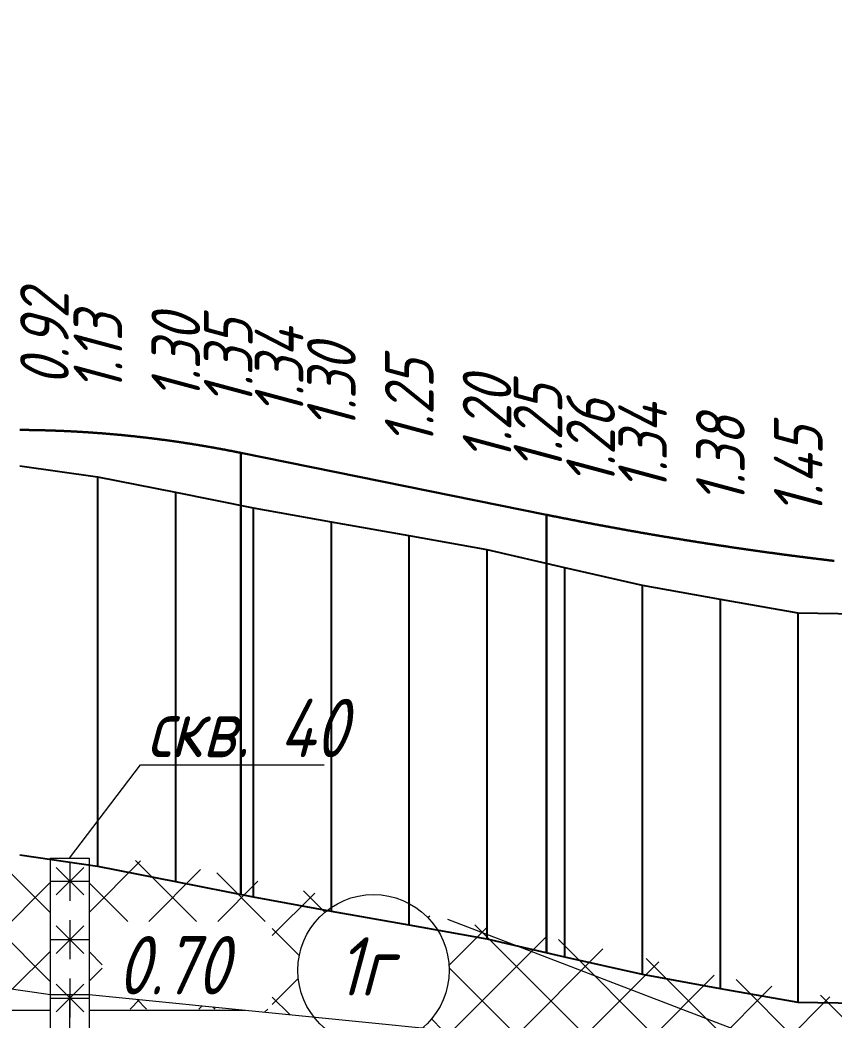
# Model space of a CAD drawing. Extents: x 2172 to 5772, y -842 to -248.
# Drawn here: x 5308.6 to 5350.4, y -454.1 to -402.7 of the extents above; entities that cross this region are included whole.
import ezdxf

# ---------------------------------------------------------------- set-up
doc = ezdxf.new("R2010")
doc.units = 0
doc.header["$MEASUREMENT"] = 0
doc.linetypes.add('CONTI', pattern=[0])
doc.layers.add('геология', color=7, linetype='CONTINUOUS', lineweight=20)
doc.layers.add('КРАСНЫЙ_ПРОФИЛЬ', color=1, linetype='CONTINUOUS', lineweight=30)
doc.layers.add('РАБОЧИЕ_ОТМЕТКИ', color=1, linetype='CONTINUOUS')
doc.layers.add('ЧЕРНЫЙ_ПРОФИЛЬ', color=7, linetype='CONTINUOUS')
doc.styles.add('ГОСТ', font='gost.TTF', dxfattribs={"oblique": 15, "height": 1})
pattern_1 = [(180, (2171.595959244836, -898.5895025117684), (-4.440892098500626e-16, -2.5), [])]

msp = doc.modelspace()

# ---------------------------------------------------------------- hatches: boundary and pattern name
at = {"layer": 'геология', "linetype": 'Continuous'}
h = msp.add_hatch(dxfattribs=at)
h.set_pattern_fill('ANSI37', color=1, scale=20, style=0)
h.set_pattern_definition([(45, (2171.595959244836, -898.5895025117684), (-1.767766952966369, 1.767766952966369), []), (135, (2171.595959244836, -898.5895025117684), (-1.767766952966369, -1.767766952966369), [])])
edge = h.paths.add_edge_path()
edge.add_line((5058.396690140478, -409.7894640294323), (5040.595959244836, -408.3095025117684))
edge.add_line((5040.595959244836, -408.3095025117684), (5036.595959244836, -408.2895025117684))
edge.add_line((5036.595959244836, -408.2895025117684), (5032.595959244836, -408.1295025117684))
edge.add_line((5032.595959244836, -408.1295025117684), (5028.595959244836, -407.7995025117684))
edge.add_line((5028.595959244836, -407.7995025117684), (5024.595959244837, -407.5495025117684))
edge.add_line((5024.595959244837, -407.5495025117684), (5020.595959244836, -407.3495025117684))
edge.add_line((5020.595959244836, -407.3495025117684), (5016.595959244836, -407.1595025117683))
edge.add_line((5016.595959244836, -407.1595025117683), (5012.595959244836, -406.9795025117683))
edge.add_line((5012.595959244836, -406.9795025117683), (5010.635159244836, -406.9991105117683))
edge.add_line((5010.635159244836, -406.9991105117683), (5010.635159244837, -419.0091105117683))
edge.add_line((5010.635159244837, -419.0091105117683), (5057.492435457587, -411.9710213222543))
edge.add_arc((5061.368941911517, -412.2996465386931), 3.890410880645159, 139.817604054947, 175.1544188466942, ccw=False)
edge = h.paths.add_edge_path()
edge.add_line((5068.177639244836, -404.5725787117685), (5064.595959244837, -405.3695025117684))
edge.add_line((5064.595959244837, -405.3695025117684), (5060.595959244836, -406.2195025117685))
edge.add_line((5060.595959244836, -406.2195025117685), (5056.595959244836, -406.9695025117685))
edge.add_line((5056.595959244836, -406.9695025117685), (5052.595959244836, -407.6495025117683))
edge.add_line((5052.595959244836, -407.6495025117683), (5048.595959244836, -407.9795025117683))
edge.add_line((5048.595959244836, -407.9795025117683), (5044.595959244837, -408.1395025117683))
edge.add_line((5044.595959244837, -408.1395025117683), (5040.595959244836, -408.3095025117684))
edge.add_line((5040.595959244836, -408.3095025117684), (5058.396690140478, -409.7894640294323))
edge.add_arc((5061.368941911517, -412.2996465386928), 3.890410880644946, 30.677058547170816, 139.8176040549508, ccw=False)
edge.add_line((5064.714915567407, -410.314764397524), (5067.163759055895, -410.5183624490305))
edge.add_line((5067.163759055895, -410.5183624490305), (5068.177639244836, -410.3660749117685))
edge.add_line((5068.177639244836, -410.3660749117685), (5068.177639244836, -404.5725787117685))
edge = h.paths.add_edge_path()
edge.add_line((5096.595959244836, -404.1724596703848), (5096.595959244836, -404.1295025117684))
edge.add_line((5096.595959244836, -404.1295025117684), (5092.595959244836, -403.3995025117683))
edge.add_line((5092.595959244836, -403.3995025117683), (5088.595959244836, -402.9895025117685))
edge.add_line((5088.595959244836, -402.9895025117685), (5084.595959244837, -402.7195025117685))
edge.add_line((5084.595959244837, -402.7195025117685), (5080.595959244836, -402.7595025117685))
edge.add_line((5080.595959244836, -402.7595025117685), (5076.595959244836, -403.0995025117684))
edge.add_line((5076.595959244836, -403.0995025117684), (5072.595959244836, -403.6995025117685))
edge.add_line((5072.595959244836, -403.6995025117685), (5069.177639244836, -404.3660749117685))
edge.add_line((5069.177639244836, -404.3660749117685), (5070.177639244836, -404.3660749117685))
edge.add_line((5070.177639244836, -404.3660749117685), (5070.177639244836, -410.3660749117685))
edge.add_line((5070.177639244836, -410.3660749117685), (5084.646601800114, -410.0339557069424))
edge.add_line((5084.646601800114, -410.0339557069424), (5096.837560818369, -410.7626520906254))
edge.add_arc((5098.78008818305, -407.3919126676337), 3.890410880645512, 180.0000000000067, 240.0455323217281, ccw=False)
edge.add_arc((5098.78008818305, -407.3919126676349), 3.890410880645504, 124.15360269311739, 179.9999999999899, ccw=False)
edge = h.paths.add_edge_path()
edge.add_line((5120.595959244836, -408.8795025117684), (5116.595959244836, -407.7695025117685))
edge.add_line((5116.595959244836, -407.7695025117685), (5112.595959244836, -406.9295025117685))
edge.add_line((5112.595959244836, -406.9295025117685), (5108.595959244837, -406.0495025117684))
edge.add_line((5108.595959244837, -406.0495025117684), (5104.595959244837, -405.1395025117683))
edge.add_line((5104.595959244837, -405.1395025117683), (5101.692816277218, -404.8128989279114))
edge.add_arc((5098.78008818305, -407.3919126676358), 3.890410880645513, 2.3419488570652902e-11, 41.52260756068972, ccw=False)
edge.add_arc((5098.78008818305, -407.3919126676332), 3.890410880645504, 293.1130683004855, 359.99999999998573, ccw=False)
edge.add_line((5100.307256928618, -410.970047998054), (5103.261759278406, -411.1466489672353))
edge.add_line((5103.261759278406, -411.1466489672353), (5128.302999244836, -414.7581777117682))
edge.add_line((5128.302999244836, -414.7581777117682), (5128.302999244836, -411.7581777117682))
edge.add_line((5128.302999244836, -411.7581777117682), (5129.302999244836, -411.7581777117682))
edge.add_line((5129.302999244836, -411.7581777117682), (5128.595959244836, -411.4895025117683))
edge.add_line((5128.595959244836, -411.4895025117683), (5124.595959244838, -410.1195025117684))
edge.add_line((5124.595959244838, -410.1195025117684), (5120.595959244836, -408.8795025117684))
h.paths.add_polyline_path([(5156.595959244836, -423.4795025117683), (5152.595959244836, -421.7995025117684), (5148.595959244836, -419.9995025117685), (5144.595959244838, -417.9995025117685), (5140.595959244836, -416.1595025117683), (5136.595959244836, -414.4895025117685), (5132.595959244836, -413.0095025117685), (5130.302999244836, -412.1381777117683), (5130.302999244836, -414.7581777117682), (5155.471857534218, -426.352627021181), (5189.090599244836, -430.0568991117682), (5189.090599244836, -428.0568991117682), (5190.090599244836, -428.0568991117682), (5188.595959244836, -427.6795025117683), (5184.595959244837, -426.8095025117684), (5180.595959244836, -426.4795025117683), (5176.595959244836, -425.9995025117687), (5172.595959244836, -425.5095025117685), (5168.595959244836, -425.1195025117684), (5164.595959244837, -424.5895025117684), (5160.595959244836, -424.0895025117684)])
h.paths.add_polyline_path([(5224.595959244837, -435.2495025117685), (5220.595959244836, -434.7695025117685), (5216.595959244836, -434.3495025117684), (5212.595959244836, -433.5395025117682), (5208.595959244836, -432.8095025117684), (5204.595959244837, -432.0295025117684), (5200.595959244836, -430.6395025117683), (5196.595959244836, -429.6795025117683), (5192.595959244836, -428.6895025117683), (5191.090599244836, -428.3093991117682), (5191.090599244836, -430.0568991117684), (5216.700980203024, -436.8754497244704), (5250.300359244837, -441.9431815117684), (5250.300359244837, -438.8456815117684), (5248.595959244838, -438.6795025117685), (5244.595959244836, -438.2995025117684), (5240.595959244836, -437.8895025117683), (5236.595959244836, -437.3095025117684), (5232.595959244836, -436.5595025117684), (5228.595959244836, -435.8695025117684)])
h.paths.add_polyline_path([(5280.595959244836, -442.8695025117684), (5276.595959244836, -441.7795025117684), (5272.595959244836, -441.5695025117684), (5268.595959244836, -440.6595025117683), (5264.595959244837, -439.9795025117683), (5260.595959244836, -439.6795025117683), (5256.595959244836, -439.3095025117684), (5252.595959244836, -439.0695025117684), (5252.300359244837, -439.0406815117685), (5252.300359244837, -441.9431815117684), (5266.284599420915, -443.5188251297736), (5276.572235125472, -445.3110873588453), (5292.595959244836, -446.6195025117684), (5288.595959244835, -445.3695025117684), (5284.595959244838, -444.0895025117684)])
h.paths.add_polyline_path([(5310.156919244836, -445.8480401117686), (5308.595959244836, -445.9495025117685), (5304.595959244837, -446.7995025117684), (5300.595959244836, -447.3195025117684), (5296.595959244836, -447.0395025117684), (5292.595959244836, -446.6195025117684), (5276.572235125472, -445.3110873588453), (5290.186404253478, -449.8922064381045), (5310.156919244836, -452.781103746722)])
edge = h.paths.add_edge_path()
edge.add_line((5325.392251094563, -447.904779422465), (5324.595959244837, -447.7495025117682))
edge.add_line((5324.595959244837, -447.7495025117682), (5320.595959244837, -446.9195025117685))
edge.add_line((5320.595959244837, -446.9195025117685), (5316.595959244836, -446.1095025117684))
edge.add_line((5316.595959244836, -446.1095025117684), (5312.595959244836, -445.6895025117683))
edge.add_line((5312.595959244836, -445.6895025117683), (5311.156919244835, -445.7830401117685))
edge.add_line((5311.156919244835, -445.7830401117685), (5312.156919244836, -445.7830401117685))
edge.add_line((5312.156919244836, -445.7830401117685), (5312.156919244837, -452.7830401117685))
edge.add_line((5312.156919244837, -452.7830401117685), (5323.717355790037, -453.9448675485653))
edge.add_arc((5326.776047690384, -451.5407667438994), 3.890410880645485, 180.0000000000075, 218.1669875543649, ccw=False)
edge.add_arc((5326.776047690383, -451.5407667438998), 3.890410880644595, 110.8359964436944, 180.0000000000008, ccw=False)
edge = h.paths.add_edge_path()
edge.add_line((5330.595959244836, -448.9245025117684), (5329.427377832629, -448.6937076828574))
edge.add_arc((5326.776047690385, -451.5407667439005), 3.890410880644618, 9.208633855450898e-12, 47.03872575160318, ccw=False)
edge.add_arc((5326.776047690383, -451.5407667438985), 3.890410880646414, 310.3550655143564, 359.9999999999799, ccw=False)
edge.add_line((5329.295176121216, -454.5054402114529), (5333.371840846519, -454.9151462731538))
edge.add_line((5333.371840846519, -454.9151462731538), (5349.903842789166, -456.3307018919336))
edge.add_line((5349.903842789166, -456.3307018919336), (5330.595959244836, -448.9245025117684))
h.paths.add_polyline_path([(5370.481167546488, -452.3753193851779), (5368.773330323819, -452.5098232118926), (5364.595959244837, -453.6495025117683), (5360.595959244837, -453.5795025117684), (5356.595959244836, -453.5295025117684), (5352.595959244836, -453.3395025117684), (5348.595959244839, -452.6095025117688), (5344.595959244837, -451.8695025117684), (5340.595959244836, -450.8895025117683), (5336.595959244836, -450.0195025117685), (5332.595959244836, -449.3195025117684), (5330.595959244836, -448.9245025117682), (5349.903842789166, -456.3307018919336), (5370.310419244836, -457.0316288117683)])
h.paths.add_polyline_path([(5367.242076372622, -456.0125746363692), (5368.242076372622, -454.0125746363692), (5369.242076372622, -456.0125746363692)], flags=16)
edge = h.paths.add_edge_path()
edge.add_line((5412.595959244836, -454.6795025117683), (5408.595959244836, -453.1595025117683))
edge.add_line((5408.595959244836, -453.1595025117683), (5404.595959244837, -451.9695025117685))
edge.add_line((5404.595959244837, -451.9695025117685), (5400.595959244836, -451.3195025117684))
edge.add_line((5400.595959244836, -451.3195025117684), (5396.595959244836, -451.0895025117684))
edge.add_line((5396.595959244836, -451.0895025117684), (5392.531903520449, -450.8153896090559))
edge.add_line((5392.531903520449, -450.8153896090559), (5388.511783428488, -451.1675507841042))
edge.add_line((5388.511783428488, -451.1675507841042), (5384.595959244836, -451.5735080425234))
edge.add_line((5384.595959244836, -451.5735080425234), (5380.595959244836, -451.8790167309834))
edge.add_line((5380.595959244836, -451.8790167309834), (5376.57543407816, -452.0439426734697))
edge.add_line((5376.57543407816, -452.0439426734697), (5372.663382993177, -452.2059725523189))
edge.add_line((5372.663382993177, -452.2059725523189), (5371.253937193013, -452.3144585061392))
edge.add_line((5371.253937193013, -452.3144585061392), (5372.310419244836, -453.0316288117683))
edge.add_line((5372.310419244836, -453.0316288117683), (5372.310419244836, -457.0316288117683))
edge.add_line((5372.310419244836, -457.0316288117683), (5387.327741670049, -459.4222360694553))
edge.add_line((5387.327741670049, -459.4222360694553), (5402.013333393354, -459.9923002365799))
edge.add_line((5402.013333393354, -459.9923002365799), (5414.482764041291, -460.8090655173723))
edge.add_arc((5415.199780988138, -464.6328311375643), 3.890410880643143, 71.88426166119922, 100.62053671463951, ccw=False)
edge.add_line((5416.409455664561, -460.9352665340116), (5430.595959244836, -461.8645025117685))
edge.add_line((5430.595959244836, -461.8645025117685), (5428.595959244825, -460.7195025117658))
edge.add_line((5428.595959244825, -460.7195025117658), (5424.595959244837, -458.4495025117685))
edge.add_line((5424.595959244837, -458.4495025117685), (5420.595959244839, -457.169502511769))
edge.add_line((5420.595959244839, -457.169502511769), (5416.595959244838, -455.9095025117686))
edge.add_line((5416.595959244838, -455.9095025117686), (5412.595959244836, -454.6795025117683))
edge = h.paths.add_edge_path(flags=16)
edge.add_arc((5397.268552293115, -455.3003306745418), 3.890410880645504, 0, 360)
h.paths.add_polyline_path([(5252.976433133171, -446.1734890061177), (5261.500655154765, -446.1734890061177), (5261.500655154765, -441.6702724228439), (5252.976433133171, -441.6702724228439)], flags=17)
h.paths.add_polyline_path([(5252.976433133171, -442.4769110752247), (5261.500655154765, -442.4769110752247), (5261.500655154765, -437.9736944919509), (5252.976433133171, -437.9736944919509)])
h.paths.add_polyline_path([(5312.83299313317, -453.5306532028148), (5321.571654039682, -453.5306532028148), (5321.571654039682, -449.027436619541), (5312.83299313317, -449.027436619541)], flags=17)
h.paths.add_polyline_path([(5357.94919026795, -456.5185429757908), (5366.473412289544, -456.5185429757908), (5366.473412289544, -452.0153263925172), (5357.94919026795, -452.0153263925172)], flags=16)
h.paths.add_polyline_path([(5394.624025188547, -457.3569207134774), (5399.94353505514, -457.3569207134774), (5399.94353505514, -452.8472709636562), (5394.624025188547, -452.8472709636562)], flags=0)
h.paths.add_polyline_path([(5372.98649313317, -457.5363943900147), (5381.725154039683, -457.5363943900147), (5381.725154039683, -453.0331778067412), (5372.951737169557, -453.0873754201893)], flags=17)
h = msp.add_hatch(dxfattribs=at)
h.set_pattern_fill('ANSI31', scale=20, angle=135, style=0)
h.set_pattern_definition(pattern_1)
h.paths.add_polyline_path([(5310.156919244836, -452.781103746722), (5290.186404253478, -449.8922064381045), (5252.300359244837, -443.9431815117682), (5252.300359244837, -458.9431815117684), (5310.156919244836, -465.7830401117685)])
h.paths.add_polyline_path([(5291.991579873484, -455.9359448366372, -1), (5284.210758112195, -455.9359448366372, -1)], flags=16)
h.paths.add_polyline_path([(5307.088576372622, -461.9199878369486), (5309.088576372622, -461.9199878369486), (5309.088576372622, -463.9199878369486), (5307.088576372622, -463.9199878369486)], flags=16)
h.paths.add_polyline_path([(5250.300359244837, -443.9431815117684), (5191.090599244837, -438.0568991117682), (5191.090599244837, -448.0568991117682), (5250.300359244837, -458.9431815117684)])
h.paths.add_polyline_path([(5224.996191447237, -448.1820659736293, -1), (5232.777013208527, -448.1820659736293, -1)], flags=16)
h.paths.add_polyline_path([(5189.090599244836, -438.0568991117682), (5161.950517388215, -432.0496839394903, -0.3510603084739508), (5164.990710801752, -435.8460541899881, -1), (5157.209889040463, -435.8460541899881, -0.4043830607446282), (5160.969296834391, -431.9578495899818), (5160.973690751684, -431.7599667409597), (5153.370026211896, -430.057085309702), (5130.302999244836, -423.7581777117684), (5130.302999244837, -431.7581777117682), (5189.090599244836, -448.0568991117682)])
h.paths.add_polyline_path([(5182.282802189497, -440.1028071190215, -1), (5174.501980428207, -440.1028071190215, -1)], flags=16)
h.paths.add_polyline_path([(5128.302999244836, -423.7581777117682), (5070.177639244836, -412.3660749117685), (5070.177639244837, -424.3660749117685), (5128.302999244836, -431.7581777117682)])
h.paths.add_polyline_path([(5116.904716833997, -425.3209879476242, -1), (5109.123895072707, -425.3209879476242, -1)], flags=16)
h.paths.add_polyline_path([(5068.177639244836, -412.3660749117685), (5065.2450635025, -412.6327804939701, -0.837483812548079), (5057.616511493904, -413.3265656110723), (5034.426266669357, -415.435622048401), (5010.635159244837, -419.0091105117683), (5010.635159244837, -427.0091105117683), (5068.177639244836, -424.3660749117685)])
h.paths.add_polyline_path([(5057.478531030872, -420.3009172689431, -1), (5065.259352792162, -420.3009172689431, -1)], flags=16)
h.paths.add_polyline_path([(5008.635159244836, -419.0091105117685), (4950.699679244837, -423.3319095117683), (4950.699679244837, -432.3319095117683), (5008.635159244836, -427.0091105117685)])
h.paths.add_polyline_path([(4983.026311518835, -424.8309846913321, -1), (4990.807133280125, -424.8309846913321, -1)], flags=16)
h.paths.add_polyline_path([(4948.699679244836, -423.3319095117683), (4945.981876054391, -422.9490056026473), (4890.944279244837, -421.0501769117684), (4890.944279244837, -430.0501769117684), (4948.699679244836, -432.3319095117683)])
h.paths.add_polyline_path([(4945.864647685123, -427.51756072289, -1), (4938.083825923834, -427.51756072289, -1)], flags=16)
h.paths.add_polyline_path([(4858.676179914934, -420.3907550012741, -0.414213562373097), (4862.566590795579, -416.5003441206293), (4862.652549904079, -415.9719053729673), (4838.484895332382, -411.3039008160827), (4830.990959244837, -410.9939150117682), (4830.990959244837, -427.9939150117682), (4881.269830102282, -429.7778771129765, -0.3499111427823315), (4878.245171030872, -425.985019268943, -1), (4886.025992792162, -425.985019268943, -0.3699419881862892), (4882.730343626012, -429.8296981012008), (4888.944279244836, -430.0501769117684), (4888.944279244836, -421.0501769117684), (4862.652549904079, -415.9719053729673), (4862.566590795579, -416.5003441206293, -0.414213562373097), (4866.457001676225, -420.3907550012741, -1)])
h.paths.add_polyline_path([(4828.990959244837, -410.9939150117684), (4812.718481021848, -410.529519602715), (4792.985920931374, -410.6141965875872), (4770.480599244836, -409.9113317117683), (4770.480599244837, -425.9113317117683), (4828.990959244837, -427.9939150117684)])
h.paths.add_polyline_path([(4768.480599244836, -409.9113317117683), (4736.595959244836, -412.3900813197793), (4736.595959244836, -422.5150702190945), (4768.480599244836, -425.9113317117683)])
h.paths.add_polyline_path([(4748.756288360958, -417.4166651440505, -1), (4740.975466599669, -417.4166651440505, -1)], flags=16)
h.paths.add_polyline_path([(5297.795154170737, -464.4264922735824), (5307.607656283524, -464.4264922735824), (5307.607656283524, -459.9200591070348), (5297.795154170737, -459.9200591070348)], flags=25)
h.paths.add_polyline_path([(5286.11538442424, -457.9850295146007), (5290.350828747479, -457.9850295146007), (5290.350828747479, -453.4818129313269), (5286.11538442424, -453.4818129313269)], flags=8)
h.paths.add_polyline_path([(5252.976433133171, -446.1734890061177), (5261.500655154765, -446.1734890061177), (5261.500655154765, -441.6702724228439), (5252.976433133171, -441.6702724228439)], flags=9)
h.paths.add_polyline_path([(5252.975897035958, -459.6766435375937), (5261.716204724155, -459.6766435375937), (5261.716204724155, -455.1702103710461), (5252.975897035958, -455.1702103710461)], flags=25)
h.paths.add_polyline_path([(5226.900817759283, -450.2311506515928), (5231.136262082522, -450.2311506515928), (5231.136262082522, -445.727934068319), (5226.900817759283, -445.727934068319)], flags=8)
h.paths.add_polyline_path([(5191.766137035958, -448.7903611375937), (5200.506444724155, -448.7903611375937), (5200.506444724155, -444.2839279710461), (5191.766137035958, -444.2839279710461)], flags=25)
h.paths.add_polyline_path([(5176.406606740253, -442.1518917969852), (5180.642051063492, -442.1518917969852), (5180.642051063492, -437.6486752137112), (5176.406606740253, -437.6486752137112)], flags=8)
h.paths.add_polyline_path([(5130.978537035959, -432.4916397375935), (5139.718844724155, -432.4916397375935), (5139.718844724155, -427.9852065710459), (5130.978537035959, -427.9852065710459)], flags=24)
h.paths.add_polyline_path([(5125.826969842585, -436.478465613666), (5135.20894740385, -436.478465613666), (5135.20894740385, -431.9752490303922), (5125.826969842585, -431.9752490303922)], flags=9)
h.paths.add_polyline_path([(5111.028521384753, -427.3700726255877), (5115.263965707991, -427.3700726255877), (5115.263965707991, -422.8668560423139), (5111.028521384753, -422.8668560423139)], flags=8)
h.paths.add_polyline_path([(5070.85371313317, -414.1372332548276), (5079.592374039683, -414.1372332548276), (5079.592374039683, -409.634016671554), (5070.85371313317, -409.634016671554)], flags=9)
h.paths.add_polyline_path([(5070.853177035959, -425.0995369375937), (5079.593484724155, -425.0995369375937), (5079.593484724155, -420.5931037710463), (5070.853177035959, -420.5931037710463)], flags=25)
h.paths.add_polyline_path([(5059.383157342918, -422.3500019469066), (5063.618601666156, -422.3500019469066), (5063.618601666156, -417.846785363633), (5059.383157342918, -417.846785363633)], flags=8)
h.paths.add_polyline_path([(5011.310697035959, -427.7425725375938), (5020.051004724155, -427.7425725375938), (5020.051004724155, -423.2361393710462), (5011.310697035959, -423.2361393710462)], flags=9)
h.paths.add_polyline_path([(5011.310697035959, -419.7043469398732), (5019.407688069403, -419.7043469398732), (5019.407688069403, -415.1979137733256), (5011.310697035959, -415.1979137733256)], flags=24)
h.paths.add_polyline_path([(4984.930937830881, -426.8800693692956), (4989.16638215412, -426.8800693692956), (4989.16638215412, -422.3768527860218), (4984.930937830881, -422.3768527860218)], flags=8)
h.paths.add_polyline_path([(4951.375217035958, -433.0653715375936), (4960.115524724155, -433.0653715375936), (4960.115524724155, -428.5589383710462), (4951.375217035958, -428.5589383710462)], flags=9)
h.paths.add_polyline_path([(4951.37575313317, -424.2634944393392), (4958.827780730177, -424.2634944393392), (4958.827780730177, -419.7602778560654), (4951.37575313317, -419.7602778560654)], flags=24)
h.paths.add_polyline_path([(4939.988452235879, -429.5666454008535), (4944.223896559118, -429.5666454008535), (4944.223896559118, -425.0634288175797), (4939.988452235879, -425.0634288175797)], flags=8)
h.paths.add_polyline_path([(4891.619817035958, -430.7836389375937), (4900.360124724155, -430.7836389375937), (4900.360124724155, -426.2772057710461), (4891.619817035958, -426.2772057710461)], flags=25)
h.paths.add_polyline_path([(4831.666497035958, -428.7273770375937), (4840.406804724155, -428.7273770375937), (4840.406804724155, -424.2209438710461), (4831.666497035958, -424.2209438710461)], flags=25)
h.paths.add_polyline_path([(4771.156673133171, -410.8249776153507), (4779.895334039684, -410.8249776153507), (4779.895334039684, -406.3217610320767), (4771.156673133171, -406.3217610320767)], flags=9)
h.paths.add_polyline_path([(4771.156137035959, -426.6447937375938), (4779.896444724156, -426.6447937375938), (4779.896444724156, -422.1383605710462), (4771.156137035959, -422.1383605710462)], flags=25)
h.paths.add_polyline_path([(4742.880092911715, -419.465749822014), (4747.115537234953, -419.465749822014), (4747.115537234953, -414.9625332387404), (4742.880092911715, -414.9625332387404)], flags=8)
h = msp.add_hatch(dxfattribs=at)
h.set_pattern_fill('ANSI31', scale=20, angle=135, style=0)
h.set_pattern_definition(pattern_1)
h.paths.add_polyline_path([(5483.360320779305, -527.597166754218), (5432.544099244837, -473.4073126617682), (5432.544099244837, -482.4073126617674)])
h.paths.add_polyline_path([(5406.153298950378, -465.8326572507835), (5387.327741670049, -459.4222360694553), (5372.310419244836, -457.0316288117683), (5372.310419244837, -464.0316288117682), (5428.255800487757, -482.0388941503376), (5430.544099244837, -482.4073126617682), (5430.544099244837, -473.4073126617682), (5414.722495635037, -468.4938537368207, -0.08929544254113284), (5413.405930327941, -468.084989394244)])
h.paths.add_polyline_path([(5419.412590346447, -473.1581181100187, -1), (5411.631768585158, -473.1581181100187, -1)], flags=16)
h.paths.add_polyline_path([(5323.717355790037, -453.9448675485652), (5312.156919244836, -452.7830401117686), (5312.156919244837, -465.7830401117686), (5316.022552734484, -466.2648750353999), (5353.210828616558, -464.735056642902, -0.2719111242606377), (5351.215644940175, -461.3374971269459, -1), (5358.996466701465, -461.3374971269459, -0.2499539049239157), (5357.273938772173, -464.5679120119834), (5370.310419244836, -464.0316288117683), (5370.310419244836, -457.0316288117683), (5349.903842789166, -456.3307018919336), (5333.371840846519, -454.9151462731538), (5329.295176121216, -454.5054402114528, -0.42544366170363)])
h.paths.add_polyline_path([(5433.219637035959, -483.1407746875935), (5441.959944724156, -483.1407746875935), (5441.959944724156, -478.6343415210459), (5433.219637035959, -478.6343415210459)], flags=24)
h.paths.add_polyline_path([(5428.067533745373, -487.1281366608783), (5437.665596973242, -487.1281366608783), (5437.665596973242, -482.6217034943307), (5428.067533745373, -482.6217034943307)], flags=9)
h.paths.add_polyline_path([(5413.536394897204, -475.2072027879822), (5417.771839220443, -475.2072027879822), (5417.771839220443, -470.7039862047085), (5413.536394897204, -470.7039862047085)], flags=8)
h.paths.add_polyline_path([(5372.98649313317, -464.9842632922018), (5380.438520730177, -464.9842632922018), (5380.438520730177, -460.4810467089281), (5372.98649313317, -460.4810467089281)], flags=25)
h.paths.add_polyline_path([(5312.832457035958, -466.5165021375938), (5321.572764724156, -466.5165021375938), (5321.572764724156, -462.0100689710463), (5312.832457035958, -462.0100689710463)], flags=9)

# ---------------------------------------------------------------- linework, layer by layer
at = {"layer": 'геология', "color": 7, "linetype": 'Continuous'}
for p, q in [((5311.156919244836, -445.7830401117685), (5314.802776536738, -440.9821507360753)), ((5314.802776536738, -440.9821507360753), (5324.247194066766, -440.9821507360753)), ((5310.156919244836, -445.7830401117685), (5312.156919244836, -445.7830401117685)), ((5349.903842789166, -456.3307018919336), (5330.595959244836, -448.9245025117684)), ((5290.186404253478, -449.8922064381045), (5310.170305046773, -452.7830401117685)), ((5310.156919244836, -452.7830401117685), (5312.156919244836, -452.7830401117685)), ((5310.156919244836, -452.7830401117685), (5311.156919244836, -452.7830401117685)), ((5310.170305046773, -452.7830401117685), (5312.156919244837, -452.7830401117685)), ((5311.156919244836, -452.7830401117685), (5311.156919244836, -465.7830401117685)), ((5312.156919244836, -452.7830401117685), (5333.371840846519, -454.9151462731538))]:
    msp.add_line(p, q, dxfattribs=at)
at = {"layer": 'геология', "color": 7, "linetype": 'Continuous', "ltscale": 5}
for p, q in [((5310.156919244836, -445.7830401117685), (5310.156919244836, -465.7830401117685)), ((5312.156919244836, -445.7830401117685), (5312.156919244837, -465.7830401117685))]:
    msp.add_line(p, q, dxfattribs=at)
at = {"layer": 'геология', "color": 1, "linetype": 'Continuous'}
for p, q in [((5310.463198265586, -447.6729704543195), (5311.87741182796, -446.2587568919466)), ((5311.87741182796, -447.67297045432), (5310.463198265586, -446.2587568919466)), ((5311.170305046773, -445.9658636731333), (5311.170305046773, -447.9658636731333)), ((5310.170305046773, -446.9658636731333), (5312.170305046773, -446.9658636731333)), ((5311.170305046773, -448.9658636731333), (5311.170305046773, -450.9658636731333)), ((5310.463198265586, -450.6729704543195), (5311.87741182796, -449.2587568919466)), ((5311.87741182796, -450.67297045432), (5310.463198265586, -449.2587568919466)), ((5310.170305046773, -449.9658636731333), (5312.170305046773, -449.9658636731333)), ((5311.170305046773, -451.9658636731333), (5311.170305046773, -453.9658636731333)), ((5310.463198265586, -453.6729704543195), (5311.87741182796, -452.2587568919466)), ((5311.87741182796, -453.67297045432), (5310.463198265586, -452.2587568919466)), ((5310.170305046773, -452.9658636731333), (5312.170305046773, -452.9658636731333))]:
    msp.add_line(p, q, dxfattribs=at)
at = {"layer": 'геология', "color": 7, "linetype": 'Continuous'}
msp.add_circle((5326.776047690384, -451.5407667438999), 3.890410880644855, dxfattribs=at)
at = {"layer": 'КРАСНЫЙ_ПРОФИЛЬ'}
for p, q in [((5319.948723198247, -424.9558651120383), (5319.948723198247, -447.6472633107603)), ((5319.948723198247, -424.9558651120383), (5335.665333345963, -428.1385350930614)), ((5335.665333345963, -428.1385350930614), (5335.665333345963, -450.6295678995202))]:
    msp.add_line(p, q, dxfattribs=at)
for points in [[(5308.595959244836, -423.7792079018993), (5308.611838415736, -423.7792861017674), (5308.651757024126, -423.7795020839083), (5308.691675632514, -423.7797458180034), (5308.731594240903, -423.7800173040544), (5308.771512849292, -423.7803165420614), (5308.811431457681, -423.7806435320233), (5308.851350066071, -423.7809982739413), (5308.89126867446, -423.7813807678144), (5308.931187282849, -423.7817910136432), (5308.971105891238, -423.7822290114264), (5309.011024499628, -423.7826947611663), (5309.050943108017, -423.7831882628614), (5309.090861716405, -423.7837095165114), (5309.130780324794, -423.7842585221174), (5309.170698933184, -423.7848352796793), (5309.210617541573, -423.7854397891954), (5309.250536149962, -423.7860720506683), (5309.290454758351, -423.7867320640953), (5309.330373366741, -423.7874198294794), (5309.370291975129, -423.7881353468174), (5309.410210583518, -423.7888786161113), (5309.450129191909, -423.7896496373614), (5309.490047800297, -423.7904484105663), (5309.529966408686, -423.7912749357274), (5309.569885017075, -423.7921292128433), (5309.609803625464, -423.7930112419144), (5309.649722233853, -423.7939210229413), (5309.689640842243, -423.7948585559243), (5309.729559450632, -423.7958238408623), (5309.76947805902, -423.7968168777552), (5309.809396667409, -423.7978376666042), (5309.849315275799, -423.7988862074083), (5309.889233884188, -423.7999625001682), (5309.929152492577, -423.8010665448833), (5309.969071100966, -423.8021983415542), (5310.008989709356, -423.8033578901805), (5310.048908317744, -423.8045451907612), (5310.088826926133, -423.8057602432993), (5310.128745534524, -423.8070030477913), (5310.168664142912, -423.8082736042393), (5310.208582751301, -423.8095719126434), (5310.24850135969, -423.8108979730023), (5310.288419968079, -423.8122517853162), (5310.328338576469, -423.8136333495863), (5310.368257184858, -423.8150426658112), (5310.408175793247, -423.8164797339923), (5310.448094401636, -423.8179445541293), (5310.488013010025, -423.8194371262202), (5310.527931618414, -423.8209574502685), (5310.567850226803, -423.8225055262703), (5310.607768835192, -423.8240813542293), (5310.647687443581, -423.8256849341424), (5310.687606051971, -423.8273162660114), (5310.72752466036, -423.8289753498364), (5310.767443268748, -423.8306621856163), (5310.807361877139, -423.8323767733523), (5310.847280485527, -423.8341191130432), (5310.887199093916, -423.8358892046895), (5310.927117702305, -423.8376870482914), (5310.967036310693, -423.8395126438484), (5311.006954919084, -423.8413659913613), (5311.046873527473, -423.8432470908303), (5311.086792135862, -423.8451559422533), (5311.126710744252, -423.8470925456334), (5311.16662935264, -423.8490569009673), (5311.206547961029, -423.8510490082583), (5311.246466569418, -423.8530688675032), (5311.286385177807, -423.8551164787043), (5311.326303786196, -423.8571918418613), (5311.366222394586, -423.8592949569734), (5311.406141002975, -423.8614258240414), (5311.446059611364, -423.8635844430644), (5311.485978219754, -423.8657708140422), (5311.525896828142, -423.8679849369764), (5311.565815436531, -423.8702268118664), (5311.60573404492, -423.8724964387102), (5311.64565265331, -423.8747938175113), (5311.685571261699, -423.8771189482673), (5311.725489870088, -423.8794718309782), (5311.765408478477, -423.8818524656454), (5311.805327086867, -423.8842608522673), (5311.845245695255, -423.8866969908454), (5311.885164303644, -423.8891608813783), (5311.925082912033, -423.8916525238662), (5311.965001520422, -423.8941719183113), (5312.004920128811, -423.8967190647104), (5312.044838737201, -423.8992939630652), (5312.08475734559, -423.9018966133763), (5312.12467595398, -423.9045270156423), (5312.164594562369, -423.9071851698634), (5312.204513170757, -423.9098710760404), (5312.244431779146, -423.9125847341722), (5312.284350387535, -423.9153261442602), (5312.324268995925, -423.9180953063044), (5312.364187604314, -423.9208922203024), (5312.404106212703, -423.9237168862574), (5312.444024821092, -423.9265693041664), (5312.483943429482, -423.9294494740323), (5312.52386203787, -423.9323573958523), (5312.563780646259, -423.9352930696284), (5312.595959244836, -423.9376797337684), (5312.603699254648, -423.9382564953603), (5312.643617863038, -423.9412476730472), (5312.683536471427, -423.9442666026903), (5312.723455079816, -423.9473132842884), (5312.763373688205, -423.9503877178413), (5312.803292296595, -423.9534899033504), (5312.843210904984, -423.9566198408143), (5312.883129513373, -423.9597775302343), (5312.923048121761, -423.9629629716094), (5312.96296673015, -423.9661761649404), (5313.00288533854, -423.9694171102274), (5313.042803946929, -423.9726858074682), (5313.082722555318, -423.9759822566664), (5313.122641163707, -423.9793064578184), (5313.162559772097, -423.9826584109264), (5313.202478380485, -423.9860381159904), (5313.242396988874, -423.9894455730093), (5313.282315597265, -423.9928807819842), (5313.322234205653, -423.9963437429142), (5313.362152814042, -423.9998344557994), (5313.402071422431, -424.0033529206403), (5313.44199003082, -424.0068991374364), (5313.481908639209, -424.0104731061883), (5313.521827247599, -424.0140748268964), (5313.561745855988, -424.0177042995592), (5313.601664464376, -424.0213615241773), (5313.641583072766, -424.0250465007512), (5313.681501681155, -424.0287592292802), (5313.721420289544, -424.0324997097644), (5313.761338897933, -424.0362679422053), (5313.801257506322, -424.0400639266004), (5313.841176114712, -424.0438876629514), (5313.881094723101, -424.0477391512584), (5313.921013331489, -424.0516183915204), (5313.96093193988, -424.0555253837374), (5314.000850548268, -424.0594601279104), (5314.040769156657, -424.0634226240393), (5314.080687765046, -424.0674128721234), (5314.120606373435, -424.0714308721622), (5314.160524981824, -424.0754766241573), (5314.200443590214, -424.0795501281073), (5314.240362198603, -424.0836513840134), (5314.280280806993, -424.0877803918743), (5314.320199415381, -424.0919371516914), (5314.36011802377, -424.0961216634632), (5314.400036632159, -424.1003339271913), (5314.439955240548, -424.1045739428744), (5314.479873848937, -424.1088417105134), (5314.519792457327, -424.1131372301074), (5314.559711065716, -424.1174605016563), (5314.599629674104, -424.1218115251613), (5314.639548282495, -424.1261903006223), (5314.679466890883, -424.1305968280383), (5314.719385499272, -424.1350311074093), (5314.759304107661, -424.1394931387363), (5314.79922271605, -424.1439829220183), (5314.83914132444, -424.1485004572564), (5314.879059932829, -424.1530457444492), (5314.918978541218, -424.1576187835983), (5314.958897149608, -424.1622195747022), (5314.998815757996, -424.1668481177624), (5315.038734366385, -424.1715044127773), (5315.078652974774, -424.1761884597483), (5315.118571583163, -424.1809002586742), (5315.158490191552, -424.1856398095554), (5315.198408799942, -424.1904071123922), (5315.23832740833, -424.1952021671852), (5315.27824601672, -424.2000249739333), (5315.31816462511, -424.2048755326364), (5315.358083233498, -424.2097538432954), (5315.398001841887, -424.2146599059092), (5315.437920450276, -424.2195937204792), (5315.477839058666, -424.2245552870043), (5315.517757667055, -424.2295446054854), (5315.557676275444, -424.2345616759212), (5315.597594883833, -424.2396064983134), (5315.637513492222, -424.2446790726603), (5315.677432100611, -424.2497793989633), (5315.717350709, -424.2549074772214), (5315.757269317389, -424.2600633074353), (5315.797187925778, -424.2652468896042), (5315.837106534167, -424.2704582237284), (5315.877025142557, -424.2756973098083), (5315.916943750946, -424.2809641478443), (5315.956862359335, -424.2862587378343), (5315.996780967725, -424.2915810797813), (5316.036699576113, -424.2969311736833), (5316.076618184502, -424.3023090195402), (5316.116536792891, -424.3077146173532), (5316.156455401281, -424.3131479671213), (5316.19637400967, -424.3186090688453), (5316.236292618059, -424.3240979225243), (5316.276211226448, -424.3296145281593), (5316.316129834838, -424.3351588857493), (5316.356048443226, -424.3407309952943), (5316.395967051615, -424.3463308567952), (5316.435885660004, -424.3519584702524), (5316.475804268394, -424.3576138356643), (5316.515722876783, -424.3632969530313), (5316.555641485172, -424.3690078223544), (5316.595560093561, -424.3747464436333), (5316.595959244836, -424.3748039649763), (5316.63547870195, -424.3805128168663), (5316.67539731034, -424.3863069420563), (5316.715315918729, -424.3921288192014), (5316.755234527117, -424.3979784483013), (5316.795153135506, -424.4038558293573), (5316.835071743896, -424.4097609623682), (5316.874990352285, -424.4156938473343), (5316.914908960674, -424.4216544842573), (5316.954827569063, -424.4276428731343), (5316.994746177453, -424.4336590139674), (5317.034664785841, -424.4397029067563), (5317.07458339423, -424.4457745515003), (5317.114502002621, -424.4518739481994), (5317.154420611009, -424.4580010968543), (5317.194339219398, -424.4641559974652), (5317.234257827787, -424.4703386500303), (5317.274176436176, -424.4765490545524), (5317.314095044566, -424.4827872110293), (5317.354013652955, -424.4890531194615), (5317.393932261344, -424.4953467798493), (5317.433850869732, -424.5016681921923), (5317.473769478122, -424.5080173564913), (5317.513688086511, -424.5143942727454), (5317.5536066949, -424.5207989409544), (5317.593525303289, -424.5272313611192), (5317.633443911678, -424.5336915332402), (5317.673362520068, -424.5401794573163), (5317.713281128457, -424.5466951333483), (5317.753199736845, -424.5532385613353), (5317.793118345234, -424.5598097412774), (5317.833036953624, -424.5664086731754), (5317.872955562013, -424.5730353570284), (5317.912874170402, -424.5796897928374), (5317.952792778791, -424.5863719806014), (5317.992711387181, -424.5930819203213), (5318.03262999557, -424.5998196119963), (5318.072548603959, -424.6065850556274), (5318.112467212349, -424.6133782512134), (5318.152385820737, -424.6201991987552), (5318.192304429126, -424.6270478982524), (5318.232223037515, -424.6339243497052), (5318.272141645904, -424.6408285531134), (5318.312060254293, -424.6477605084763), (5318.351978862683, -424.6547202157954), (5318.391897471072, -424.6617076750704), (5318.43181607946, -424.6687228863002), (5318.471734687851, -424.6757658494853), (5318.511653296239, -424.6828365646263), (5318.551571904628, -424.6899350317224), (5318.591490513018, -424.6970612507744), (5318.631409121406, -424.7042152217814), (5318.671327729796, -424.7113969447444), (5318.711246338185, -424.7186064196624), (5318.751164946573, -424.7258436465363), (5318.791083554964, -424.7331086253653), (5318.831002163352, -424.7404013561504), (5318.870920771741, -424.7477218388904), (5318.91083938013, -424.7550700735853), (5318.950757988518, -424.7624460602362), (5318.990676596909, -424.7698497988433), (5319.030595205298, -424.7772812894054), (5319.070513813687, -424.7847405319224), (5319.110432422076, -424.7922275263954), (5319.150351030466, -424.7997422728233), (5319.190269638854, -424.8072847712074), (5319.230188247243, -424.8148550215465), (5319.270106855632, -424.8224530238413), (5319.310025464022, -424.8300787780913), (5319.349944072411, -424.8377322842973), (5319.3898626808, -424.8454135424583), (5319.429781289188, -424.8531225525753), (5319.469699897579, -424.8608593146473), (5319.509618505967, -424.8686238286743), (5319.549537114356, -424.8764160946573), (5319.589455722745, -424.8842361125962), (5319.629374331133, -424.8920838824902), (5319.669292939524, -424.8999594043394), (5319.709211547913, -424.9078626781443), (5319.749130156302, -424.9157937039054), (5319.789048764692, -424.9237524816203), (5319.828967373081, -424.9317390112924), (5319.86888598147, -424.9397532929192), (5319.908804589858, -424.9477953265014), (5319.948723198247, -424.9558651120383)], [(5335.665333345963, -428.1385350930614), (5335.705325012579, -428.1466289788154), (5335.745316679196, -428.1547137239393), (5335.785308345815, -428.1627893284344), (5335.82530001243, -428.1708557922984), (5335.86529167905, -428.1789131155333), (5335.905283345666, -428.1869612981384), (5335.945275012283, -428.1950003401134), (5335.985266678901, -428.2030302414582), (5336.025258345518, -428.2110510021744), (5336.065250012137, -428.2190626222593), (5336.105241678752, -428.2270651017152), (5336.145233345372, -428.2350584405413), (5336.185225011988, -428.2430426387382), (5336.225216678605, -428.2510176963042), (5336.265208345223, -428.2589836132404), (5336.30520001184, -428.2669403895472), (5336.345191678457, -428.2748880252243), (5336.385183345075, -428.2828265202713), (5336.425175011692, -428.2907558746883), (5336.46516667831, -428.2986760884764), (5336.505158344927, -428.3065871616332), (5336.545150011544, -428.3144890941612), (5336.585141678162, -428.3223818860592), (5336.595959244836, -428.3245152802613), (5336.625133344779, -428.3302655373273), (5336.665125011397, -428.3381400479664), (5336.705116678014, -428.3460054179743), (5336.745108344632, -428.3538616473534), (5336.785100011249, -428.3617087361024), (5336.825091677866, -428.3695466842214), (5336.865083344484, -428.3773754917104), (5336.905075011101, -428.3851951585693), (5336.945066677719, -428.3930056847994), (5336.985058344336, -428.4008070703994), (5337.025050010954, -428.4085993153694), (5337.065041677571, -428.4163824197094), (5337.105033344188, -428.4241563834194), (5337.145025010806, -428.4319212065002), (5337.185016677423, -428.4396768889503), (5337.225008344041, -428.4474234307713), (5337.265000010658, -428.4551608319623), (5337.304991677275, -428.4628890925233), (5337.344983343893, -428.4706082124553), (5337.38497501051, -428.4783181917564), (5337.424966677127, -428.4860190304285), (5337.464958343745, -428.4937107284704), (5337.504950010363, -428.5013932858824), (5337.54494167698, -428.5090667026643), (5337.584933343597, -428.5167309788162), (5337.624925010215, -428.5243861143394), (5337.664916676832, -428.5320321092322), (5337.704908343449, -428.5396689634954), (5337.744900010067, -428.5472966771283), (5337.784891676685, -428.5549152501312), (5337.824883343302, -428.5625246825052), (5337.864875009919, -428.5701249742483), (5337.904866676537, -428.5777161253623), (5337.944858343154, -428.5852981358462), (5337.984850009771, -428.5928710057015), (5338.024841676389, -428.6004347349253), (5338.064833343007, -428.6079893235203), (5338.104825009624, -428.6155347714844), (5338.144816676241, -428.6230710788193), (5338.184808342859, -428.6305982455242), (5338.224800009476, -428.6381162716002), (5338.264791676094, -428.6456251570453), (5338.304783342711, -428.6531249018612), (5338.344775009329, -428.6606155060474), (5338.384766675946, -428.6680969696033), (5338.424758342563, -428.6755692925294), (5338.464750009181, -428.6830324748253), (5338.504741675798, -428.6904865164922), (5338.544733342416, -428.6979314175283), (5338.584725009033, -428.7053671779354), (5338.62471667565, -428.7127937977123), (5338.664708342268, -428.7202112768603), (5338.704700008885, -428.7276196153773), (5338.744691675503, -428.7350188132652), (5338.78468334212, -428.7424088705222), (5338.824675008737, -428.7497897871503), (5338.864666675355, -428.7571615631482), (5338.904658341972, -428.7645241985174), (5338.94465000859, -428.7718776932552), (5338.984641675207, -428.7792220473643), (5339.024633341824, -428.7865572608434), (5339.064625008442, -428.7938833336923), (5339.104616675059, -428.8012002659113), (5339.144608341677, -428.8085080575004), (5339.184600008294, -428.8158067084603), (5339.224591674912, -428.8230962187904), (5339.264583341529, -428.8303765884903), (5339.304575008146, -428.8376478175603), (5339.344566674764, -428.8449099060003), (5339.384558341381, -428.8521628538103), (5339.424550007999, -428.8594066609912), (5339.464541674616, -428.8666413275423), (5339.504533341234, -428.8738668534634), (5339.544525007851, -428.8810832387544), (5339.584516674468, -428.8882904834154), (5339.624508341086, -428.8954885874473), (5339.664500007703, -428.9026775508494), (5339.704491674321, -428.9098573736203), (5339.744483340938, -428.9170280557623), (5339.784475007556, -428.9241895972752), (5339.824466674173, -428.9313419981572), (5339.86445834079, -428.9384852584103), (5339.904450007408, -428.9456193780322), (5339.944441674025, -428.9527443570253), (5339.984433340643, -428.9598601953894), (5340.024425007259, -428.9669668931224), (5340.064416673878, -428.9740644502253), (5340.104408340494, -428.9811528666994), (5340.144400007112, -428.9882321425434), (5340.18439167373, -428.9953022777572), (5340.224383340347, -429.0023632723414), (5340.264375006965, -429.0094151262954), (5340.304366673581, -429.0164578396202), (5340.3443583402, -429.0234914123153), (5340.384350006816, -429.0305158443803), (5340.424341673434, -429.0375311358152), (5340.464333340052, -429.0445372866202), (5340.504325006669, -429.0515342967954), (5340.544316673287, -429.0585221663414), (5340.584308339903, -429.0655008952572), (5340.595959244836, -429.0675323121172), (5340.624300006521, -429.0724704835434), (5340.664291673138, -429.0794309311993), (5340.704283339756, -429.0863822382253), (5340.744275006373, -429.0933244046223), (5340.784266672991, -429.1002574303884), (5340.824258339609, -429.1071813155254), (5340.864250006225, -429.1140960600324), (5340.904241672843, -429.1210016639102), (5340.944233339461, -429.1278981271573), (5340.984225006078, -429.1347854497753), (5341.024216672696, -429.1416636317622), (5341.064208339313, -429.1485326731204), (5341.104200005931, -429.1553925738483), (5341.144191672547, -429.1622433339473), (5341.184183339165, -429.1690849534152), (5341.224175005783, -429.1759174322542), (5341.264166672398, -429.1827407704634), (5341.304158339018, -429.1895549680423), (5341.344150005634, -429.1963600249912), (5341.384141672251, -429.2031559413103), (5341.424133338869, -429.2099427170003), (5341.464125005486, -429.2167203520594), (5341.504116672105, -429.2234888464893), (5341.54410833872, -429.2302482002892), (5341.58410000534, -429.2369984134602), (5341.624091671956, -429.2437394860003), (5341.664083338573, -429.2504714179113), (5341.704075005191, -429.2571942091922), (5341.744066671808, -429.2639078598422), (5341.784058338427, -429.2706123698642), (5341.824050005043, -429.2773077392553), (5341.864041671662, -429.2839939680164), (5341.904033338278, -429.2906710561483), (5341.944025004895, -429.2973390036504), (5341.984016671513, -429.3039978105223), (5342.02400833813, -429.3106474767644), (5342.064000004749, -429.3172880023774), (5342.103991671365, -429.3239193873592), (5342.143983337984, -429.3305416317123), (5342.1839750046, -429.3371547354354), (5342.223966671217, -429.3437586985283), (5342.263958337835, -429.3503535209913), (5342.303950004452, -429.3569392028253), (5342.343941671071, -429.3635157440283), (5342.383933337687, -429.3700831446022), (5342.423925004306, -429.3766414045463), (5342.463916670922, -429.3831905238603), (5342.503908337539, -429.3897305025453), (5342.543900004156, -429.3962613405993), (5342.583891670774, -429.4027830380244), (5342.623883337391, -429.4092955948195), (5342.663875004009, -429.4157990109843), (5342.703866670626, -429.4222932865193), (5342.743858337243, -429.4287784214252), (5342.783850003861, -429.4352544157002), (5342.823841670478, -429.4417212693463), (5342.863833337096, -429.4481789823624), (5342.903825003713, -429.4546275547482), (5342.943816670331, -429.4610669865042), (5342.983808336948, -429.4674972776313), (5343.023800003565, -429.4739184281284), (5343.063791670183, -429.4803304379943), (5343.1037833368, -429.4867333072323), (5343.143775003417, -429.4931270358393), (5343.183766670035, -429.4995116238163), (5343.223758336653, -429.5058870711644), (5343.26375000327, -429.5122533778813), (5343.303741669887, -429.5186105439693), (5343.343733336505, -429.5249585694273), (5343.383725003122, -429.5312974542562), (5343.423716669739, -429.5376271984544), (5343.463708336357, -429.5439478020232), (5343.503700002975, -429.5502592649623), (5343.543691669592, -429.5565615872713), (5343.583683336209, -429.5628547689503), (5343.623675002827, -429.5691388099992), (5343.663666669444, -429.5754137104193), (5343.703658336062, -429.5816794702082), (5343.743650002679, -429.5879360893682), (5343.783641669296, -429.5941835678982), (5343.823633335914, -429.6004219057982), (5343.863625002531, -429.6066511030692), (5343.903616669149, -429.6128711597094), (5343.943608335766, -429.6190820757204), (5343.983600002384, -429.6252838511014), (5344.023591669001, -429.6314764858523), (5344.063583335618, -429.6376599799744), (5344.103575002236, -429.6438343334653), (5344.143566668853, -429.6499995463273), (5344.183558335471, -429.6561556185593), (5344.223550002088, -429.6623025501613), (5344.263541668706, -429.6684403411332), (5344.303533335323, -429.6745689914753), (5344.34352500194, -429.6806885011883), (5344.383516668558, -429.6867988702713), (5344.423508335175, -429.6929000987234), (5344.463500001793, -429.6989921865472), (5344.50349166841, -429.7050751337404), (5344.543483335028, -429.7111489403032), (5344.583475001645, -429.7172136062372), (5344.595959244836, -429.7191049476673), (5344.623466668262, -429.7232691315412), (5344.66345833488, -429.7293155162154), (5344.703450001497, -429.7353527602593), (5344.743441668115, -429.7413808636734), (5344.783433334732, -429.7473998264584), (5344.82342500135, -429.7534096486124), (5344.863416667967, -429.7594103301374), (5344.903408334584, -429.7654018710323), (5344.943400001202, -429.7713842712974), (5344.983391667819, -429.7773575309334), (5345.023383334436, -429.7833216499384), (5345.063375001054, -429.7892766283144), (5345.103366667671, -429.7952224660603), (5345.143358334289, -429.8011591631762), (5345.183350000906, -429.8070867196634), (5345.223341667524, -429.8130051355192), (5345.263333334141, -429.8189144107464), (5345.303325000758, -429.8248145453433), (5345.343316667376, -429.8307055393102), (5345.383308333993, -429.8365873926473), (5345.423300000611, -429.8424601053543), (5345.463291667228, -429.8483236774323), (5345.503283333846, -429.8541781088793), (5345.543275000463, -429.8600233996972), (5345.58326666708, -429.8658595498853), (5345.623258333698, -429.8716865594442), (5345.663250000315, -429.8775044283723), (5345.703241666933, -429.8833131566712), (5345.74323333355, -429.8891127443394), (5345.783225000167, -429.8949031913783), (5345.823216666785, -429.9006844977882), (5345.863208333402, -429.9064566635673), (5345.90320000002, -429.9122196887163), (5345.943191666637, -429.9179735732364), (5345.983183333255, -429.9237183171263), (5346.023174999872, -429.9294539203863), (5346.063166666489, -429.9351803830164), (5346.103158333107, -429.9408977050173), (5346.143149999724, -429.9466058863873), (5346.183141666342, -429.9523049271284), (5346.223133332959, -429.9579948272394), (5346.263124999577, -429.9636755867202), (5346.303116666193, -429.9693472055712), (5346.343108332811, -429.9750096837934), (5346.383099999429, -429.9806630213843), (5346.423091666046, -429.9863072183464), (5346.463083332664, -429.9919422746784), (5346.50307499928, -429.9975681903802), (5346.543066665899, -430.0031849654533), (5346.583058332516, -430.0087925998953), (5346.623049999133, -430.0143910937084), (5346.663041665751, -430.0199804468914), (5346.703033332368, -430.0255606594442), (5346.743024998986, -430.0311317313672), (5346.783016665602, -430.0366936626613), (5346.823008332221, -430.0422464533244), (5346.862999998837, -430.0477901033582), (5346.902991665455, -430.0533246127623), (5346.942983332073, -430.0588499815362), (5346.98297499869, -430.0643662096804), (5347.022966665308, -430.0698732971953), (5347.062958331924, -430.0753712440803), (5347.102949998542, -430.0808600503342), (5347.142941665159, -430.0863397159592), (5347.182933331777, -430.0918102409553), (5347.222924998395, -430.0972716253204), (5347.262916665012, -430.1027238690563), (5347.30290833163, -430.1081669721614), (5347.342899998246, -430.1136009346374), (5347.382891664864, -430.1190257564833), (5347.422883331481, -430.1244414377002), (5347.462874998099, -430.1298479782863), (5347.502866664717, -430.1352453782433), (5347.542858331333, -430.1406336375703), (5347.58284999795, -430.1460127562673), (5347.622841664568, -430.1513827343342), (5347.662833331185, -430.1567435717714), (5347.702824997803, -430.1620952685794), (5347.74281666442, -430.1674378247562), (5347.782808331039, -430.1727712403044), (5347.822799997655, -430.1780955152224), (5347.862791664272, -430.1834106495112), (5347.90278333089, -430.1887166431693), (5347.942774997507, -430.1940134961983), (5347.982766664125, -430.1993012085964), (5348.022758330742, -430.2045797803653), (5348.062749997361, -430.2098492115042), (5348.102741663977, -430.2151095020142), (5348.142733330594, -430.2203606518933), (5348.182724997213, -430.2256026611433), (5348.222716663829, -430.2308355297632), (5348.262708330448, -430.2360592577534), (5348.302699997064, -430.2412738451133), (5348.342691663683, -430.2464792918433), (5348.382683330299, -430.2516755979443), (5348.422674996916, -430.2568627634153), (5348.462666663535, -430.2620407882564), (5348.502658330151, -430.2672096724673), (5348.54264999677, -430.2723694160484), (5348.582641663386, -430.2775200189994), (5348.595959244836, -430.2792331869123), (5348.622633330005, -430.2826614813214), (5348.662624996621, -430.2877938030133), (5348.702616663238, -430.2929169840754), (5348.742608329855, -430.2980310245073), (5348.782599996473, -430.3031359243093), (5348.82259166309, -430.3082316834823), (5348.862583329708, -430.3133183020243), (5348.902574996325, -430.3183957799374), (5348.942566662942, -430.3234641172203), (5348.98255832956, -430.3285233138743), (5349.022549996177, -430.3335733698973), (5349.062541662795, -430.3386142852914), (5349.102533329412, -430.3436460600542), (5349.14252499603, -430.3486686941883), (5349.182516662647, -430.3536821876924), (5349.222508329264, -430.3586865405673), (5349.262499995883, -430.3636817528113), (5349.302491662499, -430.3686678244262), (5349.342483329117, -430.3736447554113), (5349.382474995734, -430.3786125457664), (5349.422466662352, -430.3835711954914), (5349.462458328969, -430.3885207045864), (5349.502449995586, -430.3934610730523), (5349.542441662204, -430.3983923008882), (5349.582433328821, -430.4033143880933), (5349.622424995439, -430.4082273346703), (5349.662416662056, -430.4131311406163), (5349.702408328674, -430.4180258059323), (5349.742399995291, -430.4229113306192), (5349.782391661908, -430.4277877146762), (5349.822383328526, -430.4326549581033), (5349.862374995143, -430.4375130609003), (5349.902366661761, -430.4423620230673), (5349.942358328378, -430.4472018446054), (5349.982349994996, -430.4520325255123), (5350.022341661613, -430.4568540657904), (5350.06233332823, -430.4616664654384), (5350.102324994848, -430.4664697244564), (5350.142316661465, -430.4712638428452), (5350.182308328083, -430.4760488206034), (5350.2222999947, -430.4808246577322), (5350.262291661318, -430.4855913542312), (5350.302283327935, -430.4903489101002), (5350.342274994552, -430.4950973253403), (5350.38226666117, -430.4998365999493), (5350.422258327787, -430.5045667339293), (5350.462249994405, -430.5092877272782)]]:
    msp.add_lwpolyline(points, dxfattribs=at)
at = {"layer": 'ЧЕРНЫЙ_ПРОФИЛЬ'}
for p, q in [((5308.595959244836, -425.6164334809024), (5312.595959244836, -426.1882121588784)), ((5312.595959244836, -426.1882121588784), (5312.595959244836, -446.1882121588784)), ((5312.595959244836, -426.1882121588784), (5316.595959244836, -426.9812143415834)), ((5316.595959244836, -426.9812143415834), (5316.595959244836, -446.9812143415834)), ((5316.595959244836, -426.9812143415834), (5320.595959244836, -427.7758410775324)), ((5320.595959244836, -427.7758410775324), (5320.595959244836, -447.7758410775324)), ((5320.595959244836, -427.7758410775324), (5324.595959244836, -428.5029536913434)), ((5324.595959244836, -428.5029536913434), (5324.595959244836, -448.5029536913434)), ((5324.595959244836, -428.5029536913434), (5328.595959244836, -429.1983396976254)), ((5328.595959244836, -429.1983396976254), (5328.595959244836, -449.1983396976254)), ((5328.595959244836, -429.1983396976254), (5332.595959244836, -429.9205597297204)), ((5332.595959244836, -429.9205597297204), (5332.595959244836, -449.9205597297204)), ((5332.595959244836, -429.9205597297204), (5336.595959244836, -430.8445372527474)), ((5336.595959244836, -430.8445372527474), (5336.595959244836, -450.8445372527474)), ((5336.595959244836, -430.8445372527474), (5340.595959244836, -431.7471467076404)), ((5340.595959244836, -431.7471467076404), (5340.595959244836, -451.7471467076404)), ((5340.595959244836, -431.7471467076404), (5344.595959244836, -432.4753575668115)), ((5344.595959244836, -432.4753575668115), (5344.595959244836, -452.4753575668115)), ((5344.595959244836, -432.4753575668115), (5348.595959244836, -433.1749398433954)), ((5348.595959244836, -433.1749398433954), (5348.595959244836, -453.1749398433954)), ((5348.595959244836, -433.1749398433954), (5352.595959244836, -433.2463053437514)), ((5308.595959244836, -445.6164334809024), (5312.595959244836, -446.1882121588784)), ((5312.595959244836, -446.1882121588784), (5316.595959244836, -446.9812143415834)), ((5316.595959244836, -446.9812143415834), (5320.595959244836, -447.7758410775324)), ((5320.595959244836, -447.7758410775324), (5324.595959244836, -448.5029536913434)), ((5324.595959244836, -448.5029536913434), (5328.595959244836, -449.1983396976254)), ((5328.595959244836, -449.1983396976254), (5332.595959244836, -449.9205597297204)), ((5332.595959244836, -449.9205597297204), (5336.595959244836, -450.8445372527474)), ((5336.595959244836, -450.8445372527474), (5340.595959244836, -451.7471467076404)), ((5340.595959244836, -451.7471467076404), (5344.595959244836, -452.4753575668115)), ((5344.595959244836, -452.4753575668115), (5348.595959244836, -453.1749398433954)), ((5348.595959244836, -453.1749398433954), (5352.595959244836, -453.2463053437514))]:
    msp.add_line(p, q, dxfattribs=at)

# ---------------------------------------------------------------- texts
at = {"layer": 'геология', "color": 7, "lineweight": -3, "style": 'ГОСТ', "oblique": 15}
msp.add_text('скв. 40', height=3, dxfattribs=at).set_placement((5315.115386241706, -440.5932887533386))
at = {"layer": 'геология', "color": 7, "linetype": 'CONTI', "style": 'ГОСТ', "oblique": 15}
for s, p in [('0.70', (5313.583529230383, -452.7801171056026)), ('1г', (5324.884852639233, -452.8393153246511))]:
    msp.add_text(s, height=3, dxfattribs=at).set_placement(p)
at = {"layer": 'РАБОЧИЕ_ОТМЕТКИ', "style": 'ГОСТ', "oblique": 15}
for s, p in [('0.92', (5311.111447690144, -421.5247976055343)), ('1.13', (5313.862213665775, -421.8410266966034)), ('1.30', (5317.862213665775, -422.2781509278113)), ('1.35', (5320.560073777609, -422.5790481558652)), ('1.34', (5323.174204977377, -423.0785194986765)), ('1.30', (5325.862213665775, -423.8002940589143)), ('1.25', (5329.862213665775, -424.6103084198003)), ('1.20', (5333.862213665775, -425.4203227806854)), ('1.25', (5336.477215714252, -425.9198828486933)), ('1.26', (5339.189155342219, -426.6703146188747)), ('1.34', (5341.862213665775, -426.9708792749523)), ('1.38', (5345.862213665775, -427.6224519105023)), ('1.45', (5349.862213665775, -428.1825801497473))]:
    msp.add_text(s, height=2.5, rotation=90, dxfattribs=at).set_placement(p)

doc.saveas('drawing.dxf')
